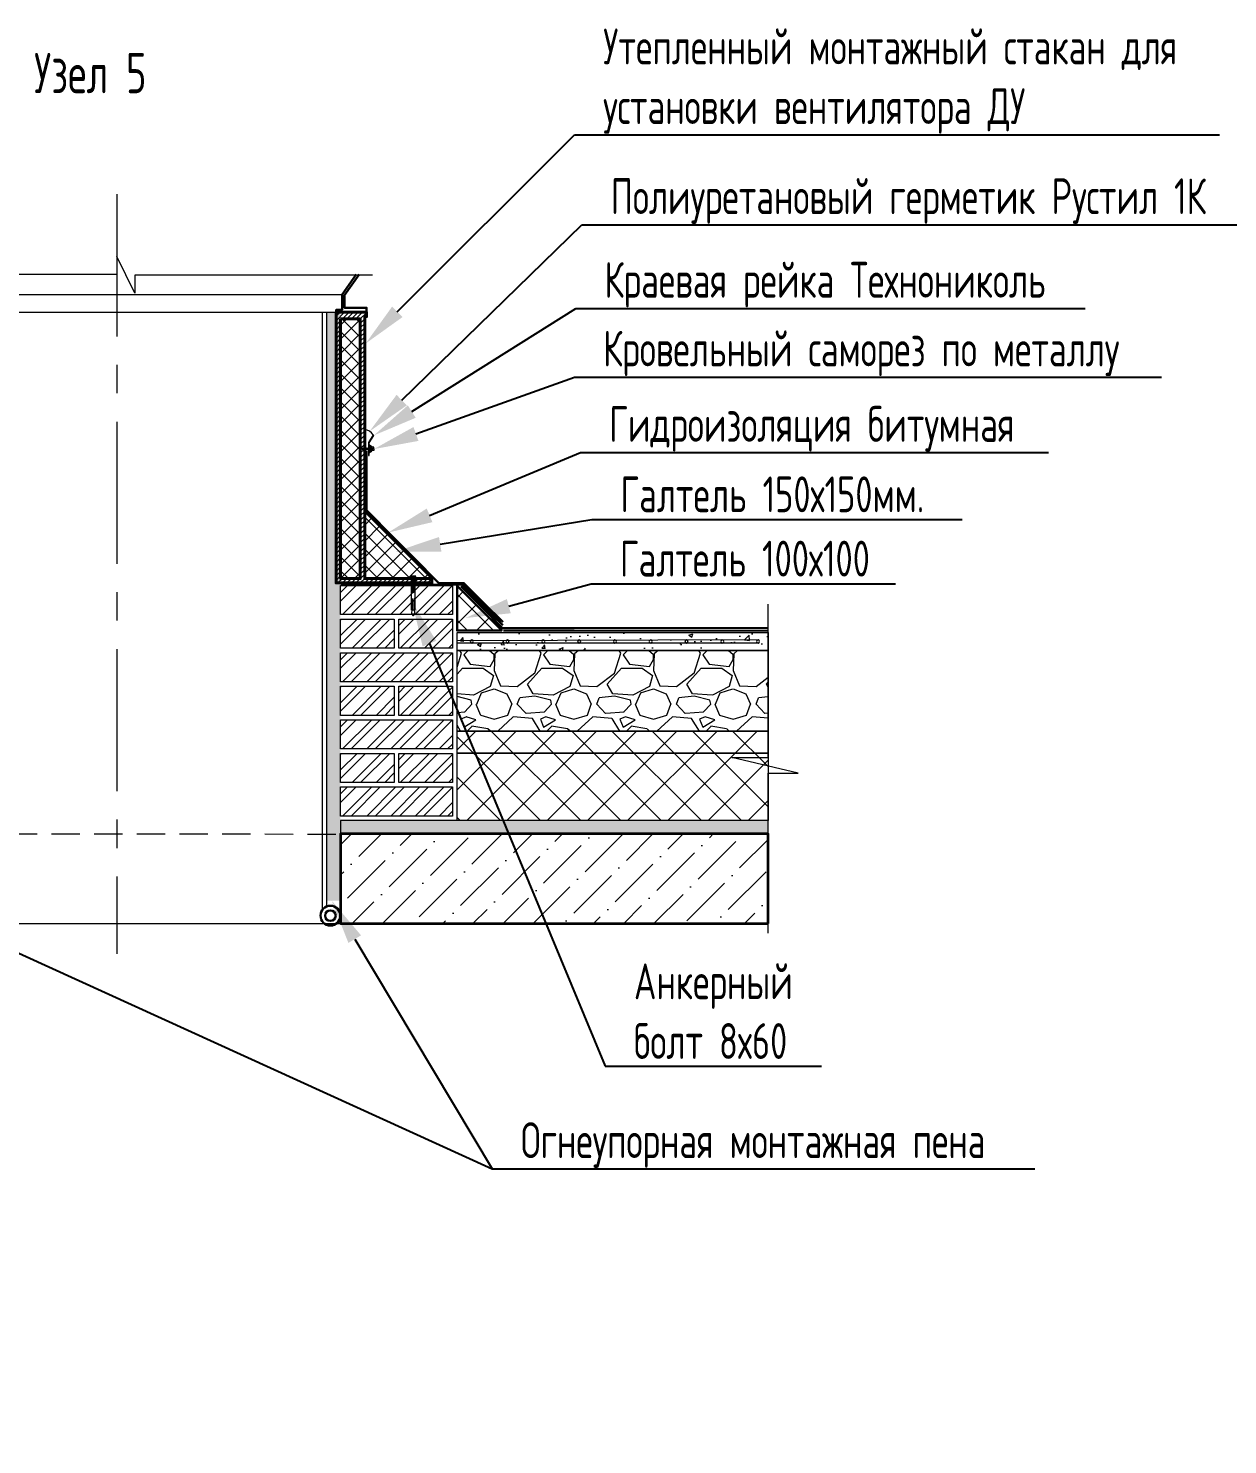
# Model space of a CAD drawing. Header units: millimetres. Extents: x -136099598 to 11807193, y 0 to 779331.
# Drawn here: x 824783 to 827461, y 375335 to 378500 of the extents above; entities that cross this region are included whole.
import ezdxf
from ezdxf import colors
from ezdxf.entities.mleader import LeaderData, LeaderLine
from ezdxf.math import Vec2, Vec3

# ---------------------------------------------------------------- set-up
doc = ezdxf.new("R2010")
doc.units = ezdxf.units.MM
doc.header["$MEASUREMENT"] = 0
for name, pattern in [('DASHED2', [9.525, 6.35, -3.175]), ('HIDDEN', [6, 4, -2]), ('осеваяX2', [101.6, 63.5, -12.7, 12.7, -12.7])]:
    doc.linetypes.add(name, pattern=pattern)
doc.layers.get('0').update_dxf_attribs({"color": 250, "lineweight": 9})
for name, color, linetype, lineweight in [('_0', 250, 'Continuous', 9), ('TN-ГИДРОИЗОЛЯЦИЯ БИТУМАЯ ВЕРХНЯЯ', 32, 'Continuous', 15), ('АР_Тонкие', 250, 'Continuous', 5), ('Штриховка в сечении', 7, 'Continuous', 18)]:
    doc.layers.add(name, color=color, linetype=linetype, lineweight=lineweight)
doc.layers.add('ТХ', color=7, linetype='Continuous')
doc.styles.add('ISOCPEUR', font='isocpeur.ttf', dxfattribs={"width": 0.7})
pattern_1 = [(45, (879237, 631613.076), (-26.9407684, 26.9407684), []), (45, (879237, 631632.126), (-26.9407684, 26.9407684), [])]
pattern_2 = [(45, (879237, 631763.076), (-26.9407684, 26.9407684), []), (45, (879237, 631782.126), (-26.9407684, 26.9407684), [])]
pattern_3 = [(45, (879237, 631913.076), (-26.9407684, 26.9407684), []), (45, (879237, 631932.126), (-26.9407684, 26.9407684), [])]

# ---------------------------------------------------------------- blocks, each defined once
blk = doc.blocks.new('*U1438')
blk.add_circle((0, 0), 3.45)
blk = doc.blocks.new('*U1439')
at = {"color": 0, "linetype": 'ByBlock', "lineweight": -2, "transparency": 16777216}
for p in [(0, 0), (79.9, 0), (159.9, 0), (239.8, 0), (319.7, 0), (399.6, 0), (479.6, 0), (559.5, 0), (639.4, 0)]:
    blk.add_blockref('*U1438', p, dxfattribs=at)
blk = doc.blocks.new('УЗЕЛ общий')
at = {"layer": 'АР_Тонкие'}
ml = blk.add_multileader_mtext('Standard', dxfattribs=at)
ml.set_content('\\pxqlsm1;Оконный блок из ПВХ профиля армированного (толщина профиля не менее 70 мм). Профиль ламинированный с двух сторон по RAL 7016.', color=256, style='ISOCPEUR')
ml.set_leader_properties()
ml.build(insert=Vec2(0, 0))
ml.multileader.update_dxf_attribs({"text_left_attachment_type": 6, "text_right_attachment_type": 6, "dogleg_length": 100, "arrow_head_size": 13.71})
ctx = ml.context
ctx.base_point, ctx.char_height, ctx.arrow_head_size, ctx.landing_gap_size, ctx.plane_origin, ctx.plane_x_axis = Vec3(390.54, -605.91), 13.71091, 13.71, 1.37, Vec3(-529.86, -1449.75), Vec3(-1, 0)
ctx.left_attachment, ctx.right_attachment = 6, 6
notes = []
notes.append((ctx, [(1, (1, 1, 0), (396.02, -605.91), (-1, 0), 5.48, [(0, [(602.67, -629.35)], 0, [])])]))
ctx.mtext.insert, ctx.mtext.width, ctx.mtext.defined_height, ctx.mtext.flow_direction = Vec3(110.35, -588.08), 340.461, 5.99, 5
ml = blk.add_multileader_mtext('Standard', dxfattribs=at)
ml.set_content('\\pxqlsm1;Оконный блок из ПВХ профиля армированного (толщина профиля не менее 70 мм). Профиль ламинированный с двух сторон по RAL 7016.', color=256, style='ISOCPEUR')
ml.set_leader_properties()
ml.build(insert=Vec2(0, 0))
ml.multileader.update_dxf_attribs({"text_left_attachment_type": 6, "text_right_attachment_type": 6, "dogleg_length": 100, "arrow_head_size": 13.71})
ctx = ml.context
ctx.base_point, ctx.char_height, ctx.arrow_head_size, ctx.landing_gap_size, ctx.plane_origin, ctx.plane_x_axis = Vec3(465.06, -740.18), 13.71091, 13.71, 1.37, Vec3(-543.2, -1488.31), Vec3(-1, 0)
ctx.left_attachment, ctx.right_attachment = 6, 6
notes.append((ctx, [(1, (1, 1, 0), (470.55, -740.18), (-1, 0), 5.48, [(0, [(601.11, -745.91)], 0, [])])]))
ctx.mtext.insert, ctx.mtext.width, ctx.mtext.defined_height, ctx.mtext.flow_direction = Vec3(48.6, -722.36), 415.2479, 107.1, 5
for ctx, leaders in notes:
    for number, flags, end, landing, length, lines in leaders:
        leader = LeaderData()
        leader.index, (leader.has_last_leader_line, leader.has_dogleg_vector, leader.attachment_direction) = number, flags
        leader.last_leader_point, leader.dogleg_vector, leader.dogleg_length = Vec3(end), Vec3(landing), length
        for number, points, colour, breaks in lines:
            line = LeaderLine()
            line.index, line.vertices, line.color, line.breaks = number, Vec3.list(points), colors.encode_raw_color(colour), breaks
            leader.lines.append(line)
        ctx.leaders.append(leader)

msp = doc.modelspace()

# ---------------------------------------------------------------- hatches: boundary and pattern name
h = msp.add_hatch()
h.set_pattern_fill('JIS_WOOD', color=256, scale=10, style=0)
h.set_pattern_definition([(45, (876422.275, 631618.745), (-5, 5), [])])
h.paths.add_polyline_path([(825469.913, 377865.451), (825469.913, 377260.451), (825683.913, 377260.451), (825683.913, 377270.451), (825533.913, 377270.451), (825533.913, 377855.451), (825537.875, 377855.451), (825537.875, 377865.451)])
h.paths.add_polyline_path([(825523.913, 377850.451), (825523.913, 377270.451), (825479.913, 377270.451), (825479.913, 377850.451)], flags=16)
h = msp.add_hatch()
h.set_pattern_fill('NET', color=256, scale=7, angle=45)
h.set_pattern_definition([(45, (876422.275, 631853.745), (-15.7154482, 15.7154482), []), (135, (876422.275, 631853.745), (-15.7154482, -15.7154482), [])])
h.paths.add_polyline_path([(825523.913, 377270.451), (825523.913, 377850.451), (825479.913, 377850.451), (825479.913, 377270.451)])
h = msp.add_hatch()
h.set_pattern_fill('ANSI37', color=256, scale=8, style=0)
h.set_pattern_definition([(45, (665766.087, 283034.355), (-17.9605122, 17.9605122), []), (135, (665766.087, 283034.355), (-17.9605122, -17.9605122), [])])
h.paths.add_polyline_path([(825683.913, 377270.451), (825533.913, 377420.451), (825533.913, 377270.451)])
h = msp.add_hatch()
h.set_pattern_fill('STEEL', color=256, scale=12)
h.set_pattern_definition([(45, (879237, 632063.076), (-26.9407684, 26.9407684), []), (45, (879237, 632082.126), (-26.9407684, 26.9407684), [])])
h.paths.add_polyline_path([(825479.912, 377189.782), (825479.912, 377254.782), (825729.912, 377254.782), (825729.912, 377189.782)])
at = {"lineweight": 9}
h = msp.add_hatch(dxfattribs=at)
h.set_pattern_fill('ANSI37', color=256, scale=13)
h.set_pattern_definition([(45, (604748.83, 311038.176), (-29.1858324, 29.1858324), []), (135, (604748.83, 311038.176), (-29.1858324, -29.1858324), [])])
h.paths.add_polyline_path([(825839.931, 377154.232), (825739.931, 377254.232), (825739.931, 377154.232)])
h = msp.add_hatch()
h.set_pattern_fill('STEEL', color=256, scale=12)
h.set_pattern_definition(pattern_3)
h.paths.add_polyline_path([(825479.912, 377114.782), (825479.912, 377179.782), (825599.912, 377179.782), (825599.912, 377114.782)])
h = msp.add_hatch()
h.set_pattern_fill('STEEL', color=256, scale=12)
h.set_pattern_definition(pattern_3)
h.paths.add_polyline_path([(825609.912, 377114.782), (825609.912, 377179.782), (825729.912, 377179.782), (825729.912, 377114.782)])
h = msp.add_hatch()
h.set_pattern_fill('AR-CONC', color=256, scale=0.5)
h.set_pattern_definition([(50, (708586.36, 493868.29), (91.092334, -7.969543), [9.525, -104.775]), (355, (708586.36, 493868.29), (-17.62171, 95.52842), [7.62, -83.82029]), (100.451445, (708593.95, 493867.63), (73.470624, 87.558876), [8.095004, -89.04512]), (46.1842, (708586.36, 493893.69), (135.53952, -21.021164), [14.2875, -157.1625]), (96.63556, (708597.66, 493891.94), (118.70207, 123.71306), [12.14251, -133.5678]), (351.18415, (708586.36, 493893.69), (118.70207, 123.71306), [11.42998, -125.72987]), (21, (708599.06, 493887.34), (75.807196, -51.1326), [9.525, -104.775]), (326, (708599.06, 493887.34), (30.901014, 92.093983), [7.62, -83.82]), (71.451445, (708605.38, 493883.08), (106.70821, 40.961384), [8.095004, -89.04497]), (37.5, (708586.36, 493868.29), (1.5443016, 42.2775194), [0, -82.804, 0, -85.09, 0, -84.1375]), (7.5, (708586.36, 493868.29), (33.409831, 50.090287), [0, -48.514, 0, -80.899, 0, -32.0675]), (327.5, (708558.04, 493868.29), (67.7952976, -2.864372), [0, -31.75, 0, -99.06, 0, -131.445]), (317.5, (708545.34, 493868.29), (74.06459, 12.713246), [0, -41.275, 0, -65.786, 0, -93.345])])
h.paths.add_polyline_path([(826434.777, 377109.782), (826434.777, 377149.782), (825739.912, 377149.782), (825739.912, 377109.782)])
h = msp.add_hatch()
h.set_pattern_fill('STEEL', color=256, scale=12)
h.set_pattern_definition(pattern_3)
h.paths.add_polyline_path([(825479.912, 377039.782), (825479.912, 377104.782), (825729.912, 377104.782), (825729.912, 377039.782)])
h = msp.add_hatch()
h.set_pattern_fill('STEEL', color=256, scale=12)
h.set_pattern_definition(pattern_2)
h.paths.add_polyline_path([(825479.912, 376964.782), (825479.912, 377029.782), (825599.912, 377029.782), (825599.912, 376964.782)])
h = msp.add_hatch()
h.set_pattern_fill('STEEL', color=256, scale=12)
h.set_pattern_definition(pattern_2)
h.paths.add_polyline_path([(825609.912, 376964.782), (825609.912, 377029.782), (825729.912, 377029.782), (825729.912, 376964.782)])
h = msp.add_hatch()
h.set_pattern_fill('STEEL', color=256, scale=12)
h.set_pattern_definition(pattern_2)
h.paths.add_polyline_path([(825479.912, 376889.782), (825479.912, 376954.782), (825729.912, 376954.782), (825729.912, 376889.782)])
at = {"transparency": 33554687}
h = msp.add_hatch(dxfattribs=at)
h.set_pattern_fill('ANSI37', color=256, scale=20, angle=90)
h.set_pattern_definition([(135, (425593.976, 4082874.24), (-44.9012806, -44.9012806), []), (225, (425593.976, 4082874.24), (44.9012806, -44.9012806), [])])
h.paths.add_polyline_path([(826434.777, 376729.974), (826434.777, 376929.782), (825739.912, 376929.782), (825739.912, 376729.974)])
h = msp.add_hatch()
h.set_pattern_fill('STEEL', color=256, scale=12)
h.set_pattern_definition(pattern_1)
h.paths.add_polyline_path([(825479.912, 376814.782), (825479.912, 376879.782), (825599.912, 376879.782), (825599.912, 376814.782)])
h = msp.add_hatch()
h.set_pattern_fill('STEEL', color=256, scale=12)
h.set_pattern_definition(pattern_1)
h.paths.add_polyline_path([(825609.912, 376814.782), (825609.912, 376879.782), (825729.912, 376879.782), (825729.912, 376814.782)])
h = msp.add_hatch()
h.set_pattern_fill('STEEL', color=256, scale=12)
h.set_pattern_definition(pattern_1)
h.paths.add_polyline_path([(825479.912, 376739.782), (825479.912, 376804.782), (825729.912, 376804.782), (825729.912, 376739.782)])
at = {"ltscale": 3}
h = msp.add_hatch(dxfattribs=at)
h.set_pattern_fill('ANSI36', color=256, scale=15)
h.set_pattern_definition([(45, (214419.81, 364710.893), (25.2569703, 92.6088912), [119.0625, -23.8125, 0, -23.8125])])
h.paths.add_polyline_path([(825479.912, 376699.782), (825479.912, 376499.782), (826434.777, 376499.782), (826434.777, 376699.782)])
at = {"layer": 'Штриховка в сечении', "transparency": 33554636}
h = msp.add_hatch(dxfattribs=at)
h.set_pattern_fill('AR-SAND', color=256, scale=0.3)
h.set_pattern_definition([(37.5, (425593.976, 4082874.237), (-0.48000939, 14.68239712), [0, -11.5824, 0, -12.954, 0, -12.3825]), (7.5, (425593.976, 4082874.237), (13.48569849, 21.50475302), [0, -6.2484, 0, -10.4394, 0, -4.0005]), (327.5, (425584.603, 4082874.237), (23.729771107, 0.04311554), [0, -3.81, 0, -13.716, 0, -17.907]), (317.5, (425584.603, 4082874.237), (22.90669357, 6.6878797), [0, -1.905, 0, -8.9916, 0, -10.287])])
h.paths.add_polyline_path([(825448.751, 377865.451), (825448.751, 376550.635), (825479.118, 376550.635), (825479.118, 377865.451)])
at = {"layer": 'Штриховка в сечении', "lineweight": 5, "transparency": 33554636}
h = msp.add_hatch(dxfattribs=at)
h.set_pattern_fill('GRAVEL', color=256, scale=7)
h.set_pattern_definition([(228.0127875, (425721.992, 4083052.037), (-1422.40000011, -1600.1999999), [23.920501, -2368.133855]), (184.969741, (425705.99, 4083034.257), (2133.599999156, 177.800010129), [41.04833, -4063.7834225]), (132.5104471, (425665.096, 4083030.701), (1778.00000075, -1955.799999317), [28.943706, -2865.430596]), (267.273689, (425595.754, 4082986.251), (177.800000372, 3555.999999981), [37.380316, -3700.65062]), (292.83365418, (425593.976, 4082948.913), (-889.000000074, 2133.599999969), [36.654359, -3628.786542]), (357.273689, (425608.2, 4082915.131), (-3555.999999981, 177.800000372), [37.380316, -3700.65062]), (37.69424047, (425645.5376, 4082913.353), (-2311.399999898, -1778.000000133), [49.433556, -4893.918072]), (72.25532837, (425684.6536, 4082943.579), (1244.600000335, 3911.599999894), [46.670366, -4620.367962]), (121.42956562, (425698.878, 4082988.029), (-1422.400000202, 2311.399999876), [37.50691, -3713.188199]), (175.2363583, (425679.32, 4083020.033), (1955.79999997, -177.80000031), [42.81993, -2098.1755865]), (222.3974378, (425636.6476, 4083023.589), (-2133.599999932, -1955.8000000745), [55.375454, -5482.174076]), (138.81407483, (425771.776, 4082984.473), (-1244.599999925, 1066.80000009), [18.900318, -1871.139608]), (171.4692344, (425757.552, 4082996.919), (2311.400000062, -355.599999597), [35.957739, -3559.82473]), (225, (425721.99, 4083002.25), (-2e-14, -177.8), [25.144654, -226.302518]), (203.1985905, (425709.546, 4083023.59), (889.00000002, 355.59999994), [13.540892, -1340.543566]), (291.8014095, (425697.1, 4083018.255), (-177.80000004, 533.4), [19.149593, -938.332709]), (30.9637565, (425704.212, 4083000.475), (533.40000001, 355.59999998), [31.102376, -1005.640871]), (161.5650512, (425730.88, 4083016.477), (355.6, -177.8), [22.4901, -539.762868]), (16.38954033, (425593.976, 4083018.255), (1778, 533.4), [31.50616, -3119.117867]), (70.34617594, (425624.202, 4083027.145), (-711.200000065, -1955.799999977), [26.431926, -2616.7550975]), (293.1985905, (425730.882, 4083052.037), (-355.59999994, 889.00000002), [27.081607, -1327.002851]), (343.61045967, (425741.55, 4083027.145), (-1778.000000037, 533.399999876), [31.50616, -3119.117867]), (339.4439548, (425593.976, 4082908.02), (-889, 355.6), [30.382464, -1488.741402]), (294.7751406, (425622.424, 4082897.351), (-889.00000106, 1955.79999952), [25.457048, -2520.251537]), (66.8014095, (425732.66, 4082874.237), (355.59999994, 889.00000002), [27.081607, -1327.002851]), (17.35402464, (425743.328, 4082899.129), (-2311.399999954, -711.20000015), [29.804792, -2950.666319]), (69.4439548, (425645.538, 4082874.237), (-355.60000001, -889), [15.191232, -1503.932634]), (101.3099325, (425721.99, 4082874.237), (-177.8, 711.2), [9.066022, -897.5396475]), (165.9637565, (425720.214, 4082883.127), (533.4, -177.8), [36.654359, -696.433821]), (186.00900596, (425684.654, 4082892.017), (1777.99999999, 177.800000093), [33.96869, -3362.8955404]), (303.6900675, (425704.21, 4082984.473), (-177.8, 355.6), [25.642672, -615.424345]), (353.1572266, (425718.4356, 4082963.137), (3022.600000019, -355.599999842), [44.768973, -4432.1206346]), (60.9453959, (425762.886, 4082957.803), (-711.20000002, -1244.59999999), [18.305577, -1812.257462]), (90, (425771.78, 4082973.8), (-177.8, 177.8), [10.668, -167.132]), (120.25643716, (425681.098, 4082897.351), (711.199999913, -1244.60000005), [24.700687, -2445.375854]), (48.0127875, (425668.652, 4082918.687), (1422.400000117, 1600.199999896), [47.841002, -2344.213354]), (0, (425700.66, 4082954.25), (177.8, 177.8), [46.228, -131.572]), (325.3048465, (425746.884, 4082954.247), (1778.000000674, -1244.599999038), [28.112669, -2783.152171]), (254.0546041, (425769.998, 4082938.245), (-177.79999999, -711.2), [25.888036, -1268.515503]), (207.64597536, (425762.8856, 4082913.353), (-3378.200000124, -1777.999999764), [42.150157, -4172.87251]), (175.42607874, (425725.5476, 4082893.795), (-2311.4, 177.8), [44.592062, -4414.609252])])
h.paths.add_polyline_path([(826434.777, 376929.782), (825739.912, 376929.782), (825739.912, 377109.782), (826434.777, 377109.782)])
at = {"layer": 'Штриховка в сечении', "transparency": 33554636}
h = msp.add_hatch(dxfattribs=at)
h.set_pattern_fill('AR-SAND', color=256, scale=0.3)
h.set_pattern_definition([(37.5, (423804.543, 4070367.827), (-0.48000939, 14.68239712), [0, -11.5824, 0, -12.954, 0, -12.3825]), (7.5, (423804.543, 4070367.827), (13.48569849, 21.50475302), [0, -6.2484, 0, -10.4394, 0, -4.0005]), (327.5, (423795.17, 4070367.827), (23.729771107, 0.04311554), [0, -3.81, 0, -13.716, 0, -17.907]), (317.5, (423795.17, 4070367.827), (22.90669357, 6.6878797), [0, -1.905, 0, -8.9916, 0, -10.287])])
h.paths.add_polyline_path([(826434.806, 376699.782), (826434.777, 376729.782), (825479.912, 376729.878), (825479.912, 376699.878)])

# ---------------------------------------------------------------- linework, layer by layer
for p, q in [((825438.751, 377865.451), (825438.751, 376529.782)), ((825448.751, 377865.451), (825448.751, 376539.868)), ((825527.486, 377560.089), (825528.486, 377561.589)), ((825528.498, 377561.087), (825527.486, 377560.089)), ((825528.486, 377558.589), (825527.486, 377560.089)), ((825528.486, 377561.589), (825535.386, 377561.589)), ((825528.486, 377561.589), (825528.498, 377561.087)), ((825528.486, 377561.589), (825533.486, 377561.589)), ((825528.486, 377558.589), (825533.91, 377558.589)), ((825528.498, 377561.087), (825532.486, 377560.589)), ((825532.486, 377561.589), (825532.486, 377560.589)), ((825533.686, 377559.881), (825532.486, 377560.589)), ((825532.486, 377558.589), (825533.686, 377559.881)), ((825534.064, 377559.881), (825533.91, 377558.589)), ((825534.801, 377557.698), (825533.91, 377558.589)), ((825534.064, 377559.881), (825534.801, 377557.698)), ((825534.064, 377559.881), (825534.801, 377558.589)), ((825534.801, 377558.589), (825536.11, 377558.589)), ((825534.801, 377557.698), (825534.801, 377558.589)), ((825535.386, 377562.485), (825537.001, 377557.698)), ((825535.386, 377562.485), (825536.282, 377561.589)), ((825535.386, 377562.485), (825535.386, 377561.589)), ((825535.386, 377561.589), (825536.11, 377558.589)), ((825537.001, 377557.698), (825536.11, 377558.589)), ((825536.282, 377561.589), (825537.586, 377561.589)), ((825536.282, 377561.589), (825537.001, 377558.589)), ((825537.001, 377558.589), (825538.31, 377558.589)), ((825537.001, 377557.698), (825537.001, 377558.589)), ((825537.586, 377562.485), (825539.201, 377557.698)), ((825537.586, 377562.485), (825538.482, 377561.589)), ((825537.586, 377562.485), (825537.586, 377561.589)), ((825537.586, 377561.589), (825538.31, 377558.589)), ((825539.201, 377557.698), (825538.31, 377558.589)), ((825538.482, 377561.589), (825539.786, 377561.589)), ((825538.482, 377561.589), (825539.201, 377558.589)), ((825539.201, 377558.589), (825540.51, 377558.589)), ((825539.201, 377557.698), (825539.201, 377558.589)), ((825539.786, 377562.485), (825541.401, 377557.698)), ((825539.786, 377562.485), (825540.682, 377561.589)), ((825539.786, 377562.485), (825539.786, 377561.589)), ((825539.786, 377561.589), (825540.51, 377558.589)), ((825541.401, 377557.698), (825540.51, 377558.589)), ((825540.682, 377561.589), (825541.986, 377561.589)), ((825540.682, 377561.589), (825541.401, 377558.589)), ((825541.401, 377558.589), (825542.71, 377558.589)), ((825541.401, 377557.698), (825541.401, 377558.589)), ((825541.986, 377562.485), (825543.601, 377557.698)), ((825541.986, 377562.485), (825542.882, 377561.589)), ((825541.986, 377562.485), (825541.986, 377561.589)), ((825541.986, 377561.589), (825542.71, 377558.589)), ((825543.601, 377557.698), (825542.71, 377558.589)), ((825542.882, 377561.589), (825543.948, 377561.589)), ((825542.882, 377561.589), (825543.601, 377558.589)), ((825543.601, 377558.589), (825543.948, 377558.589)), ((825543.601, 377557.698), (825543.601, 377558.589)), ((825543.948, 377567.793), (825543.948, 377552.414)), ((825545.605, 377567.779), (825545.605, 377552.399)), ((825547.605, 377566.639), (825545.605, 377566.639)), ((825547.605, 377566.639), (825545.605, 377566.639)), ((825547.605, 377553.539), (825545.605, 377553.539)), ((825547.605, 377566.839), (825547.605, 377553.339)), ((825547.605, 377566.839), (825548.105, 377566.839)), ((825547.605, 377553.339), (825548.105, 377553.339)), ((825549.11, 377563.589), (825548.105, 377566.839)), ((825548.105, 377566.839), (825548.105, 377553.339)), ((825549.139, 377556.589), (825548.105, 377553.339)), ((825549.105, 377564.589), (825549.144, 377555.585)), ((825550.105, 377564.589), (825549.106, 377564.589)), ((825550.105, 377555.589), (825549.143, 377555.585)), ((825550.105, 377560.089), (825550.105, 377564.589)), ((825554.105, 377563.589), (825550.105, 377563.589)), ((825554.105, 377560.089), (825550.105, 377560.089)), ((825550.105, 377560.089), (825550.105, 377555.589)), ((825554.105, 377556.589), (825550.105, 377556.589)), ((825554.105, 377556.589), (825550.105, 377556.589)), ((825554.105, 377556.589), (825551.02, 377556.589)), ((825554.105, 377560.089), (825554.105, 377563.589)), ((825554.105, 377560.089), (825554.105, 377556.589)), ((825647.661, 377275.908), (825636.461, 377275.908)), ((825636.461, 377275.908), (825636.461, 377274.725)), ((825636.461, 377274.725), (825647.661, 377274.725)), ((825636.461, 377274.725), (825639.061, 377272.908)), ((825639.642, 377270.528), (825637.093, 377270.528)), ((825637.093, 377270.528), (825638.691, 377265.274)), ((825638.111, 377270.528), (825638.111, 377271.617)), ((825638.111, 377271.617), (825640.823, 377271.617)), ((825638.111, 377199.617), (825638.111, 377267.181)), ((825639.061, 377271.617), (825639.061, 377272.908)), ((825639.061, 377272.908), (825645.061, 377272.908)), ((825640.823, 377271.617), (825640.823, 377239.821)), ((825640.823, 377270.342), (825643.298, 377270.342)), ((825643.298, 377271.617), (825646.011, 377271.617)), ((825643.298, 377239.821), (825643.298, 377271.617)), ((825644.479, 377270.528), (825647.029, 377270.528)), ((825645.061, 377272.908), (825647.661, 377274.725)), ((825645.061, 377271.617), (825645.061, 377272.908)), ((825647.029, 377270.528), (825645.431, 377265.274)), ((825646.011, 377271.617), (825646.011, 377270.528)), ((825646.011, 377267.181), (825646.011, 377199.617)), ((825647.661, 377274.725), (825647.661, 377275.908)), ((825639.294, 377202.738), (825638.111, 377202.738)), ((825639.294, 377202.738), (825638.111, 377191.029)), ((825638.711, 377224.896), (825638.926, 377225.327)), ((825638.711, 377202.738), (825638.711, 377224.896)), ((825639.294, 377202.738), (825638.711, 377202.738)), ((825638.711, 377202.738), (825638.711, 377199.617)), ((825638.926, 377225.327), (825639.249, 377225.434)), ((825639.249, 377225.434), (825639.679, 377225.327)), ((825641.178, 377199.617), (825639.294, 377202.738)), ((825639.894, 377201.744), (825639.294, 377202.738)), ((825639.679, 377225.327), (825639.894, 377224.896)), ((825639.894, 377224.896), (825639.894, 377201.744)), ((825644.827, 377202.738), (825642.944, 377199.617)), ((825644.227, 377224.896), (825644.442, 377225.327)), ((825644.227, 377201.744), (825644.227, 377224.896)), ((825644.827, 377202.738), (825644.227, 377201.744)), ((825644.442, 377225.327), (825644.873, 377225.434)), ((825646.011, 377202.738), (825644.827, 377202.738)), ((825645.411, 377202.738), (825644.827, 377202.738)), ((825646.011, 377191.029), (825644.827, 377202.738)), ((825644.873, 377225.434), (825645.196, 377225.327)), ((825645.196, 377225.327), (825645.411, 377224.896)), ((825645.411, 377224.896), (825645.411, 377202.738)), ((825645.411, 377199.617), (825645.411, 377202.738)), ((825638.711, 377199.617), (825638.111, 377199.617)), ((825646.011, 377191.029), (825638.111, 377191.029)), ((825638.111, 377191.029), (825639.402, 377189.845)), ((825639.402, 377189.845), (825644.719, 377189.845)), ((825642.061, 377189.845), (825640.478, 377189.845)), ((825640.478, 377189.845), (825640.478, 377188.554)), ((825643.643, 377188.554), (825640.478, 377188.554)), ((825640.478, 377188.554), (825641.124, 377187.908)), ((825641.124, 377187.908), (825641.124, 377189.845)), ((825641.124, 377187.908), (825642.998, 377187.908)), ((825642.998, 377187.908), (825641.124, 377187.908)), ((825642.944, 377199.617), (825641.178, 377199.617)), ((825642.061, 377189.845), (825643.643, 377189.845)), ((825642.998, 377187.908), (825642.998, 377189.845)), ((825643.643, 377188.554), (825642.998, 377187.908)), ((825643.643, 377189.845), (825643.643, 377188.554)), ((825644.719, 377189.845), (825646.011, 377191.029)), ((825646.011, 377199.617), (825645.411, 377199.617))]:
    msp.add_line(p, q)
at = {"linetype": 'DASHED2', "ltscale": 10}
msp.add_line((825469.373, 376698.802), (824479.372, 376699.863), dxfattribs=at)
at = {"color": 18, "true_color": 0x000000}
msp.add_lwpolyline([(825551.208, 377948.405), (825020.192, 377948.405), (825020.192, 377908.203), (824980.55, 377990.034), (824980.55, 377949.288), (824417.781, 377949.288)], dxfattribs=at)
at = {"lineweight": 30}
for points in [[(825469.913, 377865.451), (825469.913, 377870.451), (825483.396, 377870.451), (825483.396, 377905.297), (825514.914, 377949.288)], [(825537.875, 377865.451), (825537.875, 377875.451), (825488.396, 377875.451), (825488.396, 377903.691), (825521.064, 377949.288)]]:
    msp.add_lwpolyline(points, dxfattribs=at)
for points in [[(824476.428, 377905.297), (825483.396, 377905.297)], [(824489.912, 377865.451), (825469.913, 377865.451)], [(826434.777, 376478.401), (826434.777, 376835.868), (826501.895, 376835.868), (826353.986, 376870.439), (826434.777, 376870.439), (826434.777, 377213.167)], [(826412.267, 377133.121), (825739.912, 377131.552)], [(826412.267, 377126.222), (825739.912, 377126.222)], [(824479.912, 376499.782), (825479.912, 376499.782)]]:
    msp.add_lwpolyline(points)
at = {"lineweight": 40}
for points in [[(825469.913, 377865.451), (825537.875, 377865.451), (825537.875, 377855.451), (825533.913, 377855.451), (825533.913, 377270.451), (825683.913, 377270.451), (825683.913, 377260.451), (825469.913, 377260.451)], [(825479.913, 377850.451), (825523.913, 377850.451), (825523.913, 377270.451), (825479.913, 377270.451)]]:
    msp.add_lwpolyline(points, close=True, dxfattribs=at)
msp.add_lwpolyline([(825552.472, 377591.202, 0.26293373), (825533.913, 377602.498)], format="xyb")
for points in [[(825552.472, 377591.202), (825541.948, 377574.092), (825541.948, 377545.595), (825543.948, 377545.595), (825543.948, 377573.53), (825554.176, 377590.154)], [(825479.912, 377254.782), (825729.912, 377254.782), (825729.912, 377189.782), (825479.912, 377189.782)], [(825479.912, 377179.782), (825599.912, 377179.782), (825599.912, 377114.782), (825479.912, 377114.782)], [(825609.912, 377179.782), (825729.912, 377179.782), (825729.912, 377114.782), (825609.912, 377114.782)], [(825739.912, 377149.782), (826434.777, 377149.782), (826434.777, 377109.782), (825739.912, 377109.782)], [(825739.912, 377109.782), (826434.777, 377109.782), (826434.777, 376929.782), (825739.912, 376929.782)], [(825479.912, 377104.782), (825729.912, 377104.782), (825729.912, 377039.782), (825479.912, 377039.782)], [(825479.912, 377029.782), (825599.912, 377029.782), (825599.912, 376964.782), (825479.912, 376964.782)], [(825609.912, 377029.782), (825729.912, 377029.782), (825729.912, 376964.782), (825609.912, 376964.782)], [(825479.912, 376954.782), (825729.912, 376954.782), (825729.912, 376889.782), (825479.912, 376889.782)], [(825739.912, 376929.782), (826434.777, 376929.782), (826434.777, 376729.974), (825739.912, 376729.974)], [(825479.912, 376879.782), (825599.912, 376879.782), (825599.912, 376814.782), (825479.912, 376814.782)], [(825609.912, 376879.782), (825729.912, 376879.782), (825729.912, 376814.782), (825609.912, 376814.782)], [(825479.912, 376804.782), (825729.912, 376804.782), (825729.912, 376739.782), (825479.912, 376739.782)]]:
    msp.add_lwpolyline(points, close=True)
at = {"lineweight": 30}
for points in [[(825533.913, 377420.451), (825533.913, 377270.451), (825683.913, 377270.451)], [(825739.931, 377254.232), (825739.931, 377154.232), (825839.931, 377154.232)]]:
    msp.add_lwpolyline(points, close=True, dxfattribs=at)
at = {"transparency": 33554687}
msp.add_lwpolyline([(825739.912, 376880.253), (826434.777, 376880.253), (826434.777, 376880.253), (825739.912, 376880.253)], close=True, dxfattribs=at)
at = {"lineweight": 35}
msp.add_lwpolyline([(826434.777, 376499.782), (826434.777, 376699.782), (825479.912, 376699.782), (825479.912, 376499.782)], close=True, dxfattribs=at)
at = {"lineweight": 30, "ltscale": 3}
for radius in [22.145, 11.823]:
    msp.add_circle((825457.101, 376517.247), radius, dxfattribs=at)
for centre, radius, start, end in [((825535.818, 377578.779), 20.463, 245.972665, 260.628846), ((825553.21, 377562.569), 1.02, 28.760337, 89.72434), ((825553.21, 377561.109), 1.02, 270.27566, 331.239663), ((825553.21, 377559.069), 1.02, 28.760337, 89.72434), ((825553.21, 377557.609), 1.02, 270.27566, 331.239663), ((825625.684, 377270.342), 13.96, 338.710861, 0.75969), ((825658.438, 377270.342), 13.96, 179.24031, 201.289139), ((825642.061, 377239.863), 1.238, 181.96151, 358.03849)]:
    msp.add_arc(centre, radius, start, end)
at = {"ltscale": 100}
for centre, start, end in [((825544.775, 377567.703), 5.23804, 173.768586), ((825544.776, 377552.483), 185.734727, 354.265273)]:
    msp.add_arc(centre, 0.833, start, end, dxfattribs=at)
at = {"layer": 'TN-ГИДРОИЗОЛЯЦИЯ БИТУМАЯ ВЕРХНЯЯ', "color": 0, "linetype": 'HIDDEN', "ltscale": 10, "const_width": 4.788}
for points in [[(825537.618, 377555.381), (825537.618, 377423.102), (825699.03, 377260.451), (825754.817, 377260.451), (825842.49, 377173.081)], [(825479.912, 377256.748), (825751.595, 377256.748), (825842.49, 377166.213)], [(825748.624, 377253.414), (825841.549, 377159.669), (826434.777, 377159.738)], [(825843.678, 377153.782), (826434.777, 377153.782)]]:
    msp.add_lwpolyline(points, dxfattribs=at)
at = {"layer": 'ТХ', "color": 18, "linetype": 'осеваяX2', "lineweight": 5, "ltscale": 5, "true_color": 0x000000}
msp.add_line((824979.877, 378128.792), (824979.92, 376431.755), dxfattribs=at)
at = {"layer": 'Штриховка в сечении', "lineweight": 13}
msp.add_lwpolyline([(825479.912, 376699.782), (826434.777, 376699.782), (826434.777, 376729.974), (825479.912, 376729.974)], close=True, dxfattribs=at)

# ---------------------------------------------------------------- block references
at = {"xscale": -1}
msp.add_blockref('*U1439', (826412.267, 377129.671), dxfattribs=at)
at = {"layer": '_0', "xscale": 18.233658215449, "yscale": 18.233658215449, "zscale": 18.233658215449}
msp.add_blockref('УЗЕЛ общий', (794076.627, 388966.184), dxfattribs=at)

# ---------------------------------------------------------------- texts
at = {"insert": (824795.464, 378444.606), "char_height": 120, "width": 1628.87243, "attachment_point": 1, "style": 'ISOCPEUR'}
msp.add_mtext('{\\H0.75x;Узел 5}', dxfattribs=at)

# ---------------------------------------------------------------- leaders
ml = msp.add_multileader_mtext('Standard')
ml.set_content('Утепленный монтажный стакан для \\Pустановки вентилятора ДУ', color=256, style='ISOCPEUR')
ml.set_leader_properties()
ml.build(insert=Vec2(0, 0))
ml.multileader.update_dxf_attribs({"text_left_attachment_type": 5, "text_right_attachment_type": 6, "dogleg_length": 60.192, "arrow_head_size": 100})
ctx = ml.context
ctx.base_point, ctx.char_height, ctx.arrow_head_size, ctx.landing_gap_size, ctx.plane_origin = Vec3(826062.321, 378261.734), 80, 100, 4, Vec3(826178.713, 378233.024)
ctx.left_attachment, ctx.right_attachment = 5, 6
notes = []
notes.append((ctx, [(0, (1, 1, 0), (826002.129, 378261.734), (1, 0), 60.192, [(0, [(825535.811, 377795.436)], 0, [])])]))
ctx.mtext.insert, ctx.mtext.width, ctx.mtext.defined_height, ctx.mtext.flow_direction = Vec3(826066.321, 378499.068), 1691.82889, 43.179, 5
ml = msp.add_multileader_mtext('Standard')
ml.set_content('Полиуретановый герметик Рустил 1К', color=256, style='ISOCPEUR')
ml.set_leader_properties()
ml.build(insert=Vec2(0, 0))
ml.multileader.update_dxf_attribs({"text_left_attachment_type": 5, "text_right_attachment_type": 6, "dogleg_length": 60.192, "arrow_head_size": 100})
ctx = ml.context
ctx.base_point, ctx.char_height, ctx.arrow_head_size, ctx.landing_gap_size, ctx.plane_origin = Vec3(826079.059, 378060.528), 80, 100, 4, Vec3(826264.624, 378006.877)
ctx.left_attachment, ctx.right_attachment = 5, 6
notes.append((ctx, [(0, (1, 1, 0), (826018.868, 378060.528), (1, 0), 60.192, [(0, [(825544.678, 377599.29)], 0, [])])]))
ctx.mtext.insert, ctx.mtext.width, ctx.mtext.flow_direction = Vec3(826083.059, 378164.528), 1968.96539, 5
ml = msp.add_multileader_mtext('Standard')
ml.set_content('Краевая рейка Технониколь', color=256, style='ISOCPEUR')
ml.set_leader_properties()
ml.build(insert=Vec2(0, 0))
ml.multileader.update_dxf_attribs({"text_left_attachment_type": 5, "text_right_attachment_type": 6, "dogleg_length": 60.192, "arrow_head_size": 100})
ctx = ml.context
ctx.base_point, ctx.char_height, ctx.arrow_head_size, ctx.landing_gap_size, ctx.plane_origin = Vec3(826065.117, 377873.743), 80, 100, 4, Vec3(826264.624, 377929.356)
ctx.left_attachment, ctx.right_attachment = 5, 6
notes.append((ctx, [(0, (1, 1, 0), (826004.925, 377873.743), (1, 0), 60.192, [(0, [(825554.176, 377590.154)], 0, [])])]))
ctx.mtext.insert, ctx.mtext.width, ctx.mtext.flow_direction = Vec3(826069.117, 377977.743), 1809.27648, 5
ml = msp.add_multileader_mtext('Standard')
ml.set_content('Кровельный саморез по металлу', color=256, style='ISOCPEUR')
ml.set_leader_properties()
ml.build(insert=Vec2(0, 0))
ml.multileader.update_dxf_attribs({"text_left_attachment_type": 5, "text_right_attachment_type": 6, "dogleg_length": 60.192, "arrow_head_size": 100})
ctx = ml.context
ctx.base_point, ctx.char_height, ctx.arrow_head_size, ctx.landing_gap_size, ctx.plane_origin = Vec3(826062.091, 377720.285), 80, 100, 4, Vec3(826270.861, 377841.371)
ctx.left_attachment, ctx.right_attachment = 5, 6
notes.append((ctx, [(0, (1, 1, 0), (826001.899, 377720.285), (1, 0), 60.192, [(0, [(825554.105, 377559.559)], 0, [])])]))
ctx.mtext.insert, ctx.mtext.width, ctx.mtext.defined_height, ctx.mtext.flow_direction = Vec3(826066.091, 377824.285), 1570.68189, 210.627, 5
ml = msp.add_multileader_mtext('Standard')
ml.set_content('Гидроизоляция битумная', color=256, style='ISOCPEUR')
ml.set_leader_properties()
ml.build(insert=Vec2(0, 0))
ml.multileader.update_dxf_attribs({"text_left_attachment_type": 5, "text_right_attachment_type": 6, "dogleg_length": 60.192, "arrow_head_size": 100})
ctx = ml.context
ctx.base_point, ctx.char_height, ctx.arrow_head_size, ctx.landing_gap_size, ctx.plane_origin = Vec3(826075.689, 377551.747), 80, 100, 4, Vec3(826124.367, 378283.55)
ctx.left_attachment, ctx.right_attachment = 5, 6
notes.append((ctx, [(0, (1, 1, 0), (826015.497, 377551.747), (1, 0), 60.192, [(0, [(825586.298, 377373.116)], 0, [])])]))
ctx.mtext.insert, ctx.mtext.width, ctx.mtext.flow_direction = Vec3(826079.689, 377655.747), 1721.45259, 5
ml = msp.add_multileader_mtext('Standard')
ml.set_content('Галтель 150х150мм. ', color=256, style='ISOCPEUR')
ml.set_leader_properties()
ml.build(insert=Vec2(0, 0))
ml.multileader.update_dxf_attribs({"text_left_attachment_type": 5, "text_right_attachment_type": 6, "dogleg_length": 60.192, "arrow_head_size": 100})
ctx = ml.context
ctx.base_point, ctx.char_height, ctx.arrow_head_size, ctx.landing_gap_size, ctx.plane_origin = Vec3(826100.816, 377402.568), 80, 100, 4, Vec3(826124.367, 378223.804)
ctx.left_attachment, ctx.right_attachment = 5, 6
notes.append((ctx, [(0, (1, 1, 0), (826040.624, 377402.568), (1, 0), 60.192, [(0, [(825603.668, 377330.757)], 0, [])])]))
ctx.mtext.insert, ctx.mtext.width, ctx.mtext.flow_direction = Vec3(826104.816, 377498.568), 1333.14977, 5
ml = msp.add_multileader_mtext('Standard')
ml.set_content('Галтель 100х100', color=256, style='ISOCPEUR')
ml.set_leader_properties()
ml.build(insert=Vec2(0, 0))
ml.multileader.update_dxf_attribs({"text_left_attachment_type": 5, "text_right_attachment_type": 6, "dogleg_length": 60.192, "arrow_head_size": 100})
ctx = ml.context
ctx.base_point, ctx.char_height, ctx.arrow_head_size, ctx.landing_gap_size, ctx.plane_origin = Vec3(826099.677, 377258.908), 80, 100, 4, Vec3(826678.077, 377525.254)
ctx.left_attachment, ctx.right_attachment = 5, 6
notes.append((ctx, [(0, (1, 1, 0), (826039.485, 377258.908), (1, 0), 60.192, [(1, [(825759.058, 377182.271)], 0, [])])]))
ctx.mtext.insert, ctx.mtext.width, ctx.mtext.flow_direction = Vec3(826103.677, 377354.908), 832.29533, 5
ml = msp.add_multileader_mtext('Standard')
ml.set_content('Анкерный  \\Pболт 8х60', color=256, style='ISOCPEUR')
ml.set_leader_properties()
ml.build(insert=Vec2(0, 0))
ml.multileader.update_dxf_attribs({"text_left_attachment_type": 5, "text_right_attachment_type": 6, "dogleg_length": 60.192, "arrow_head_size": 100})
ctx = ml.context
ctx.base_point, ctx.char_height, ctx.arrow_head_size, ctx.landing_gap_size, ctx.plane_origin = Vec3(826130.951, 376181.186), 80, 100, 4, Vec3(826264.624, 377693.548)
ctx.left_attachment, ctx.right_attachment = 5, 6
notes.append((ctx, [(0, (1, 1, 0), (826070.759, 376181.186), (1, 0), 60.192, [(0, [(825639.894, 377217.262)], 0, [])])]))
ctx.mtext.insert, ctx.mtext.width, ctx.mtext.flow_direction = Vec3(826134.951, 376410.52), 1473.85104, 5
ml = msp.add_multileader_mtext('Standard')
ml.set_content('Огнеупорная монтажная пена', color=256, style='ISOCPEUR')
ml.set_leader_properties()
ml.build(insert=Vec2(0, 0))
ml.multileader.update_dxf_attribs({"text_left_attachment_type": 5, "text_right_attachment_type": 6, "dogleg_length": 60.192, "arrow_head_size": 100})
ctx = ml.context
ctx.base_point, ctx.char_height, ctx.arrow_head_size, ctx.landing_gap_size, ctx.plane_origin = Vec3(825878.655, 375951.574), 80, 100, 4, Vec3(826084.87, 377026.921)
ctx.left_attachment, ctx.right_attachment = 5, 6
notes.append((ctx, [(0, (1, 1, 0), (825818.463, 375951.574), (1, 0), 60.192, [(0, [(824503.102, 376550.635)], 0, [])])]))
ctx.mtext.insert, ctx.mtext.width, ctx.mtext.flow_direction = Vec3(825882.655, 376055.574), 1473.85104, 5
ml = msp.add_multileader_mtext('Standard')
ml.set_content('Огнеупорная монтажная пена', color=256, style='ISOCPEUR')
ml.set_leader_properties()
ml.build(insert=Vec2(0, 0))
ml.multileader.update_dxf_attribs({"text_left_attachment_type": 5, "text_right_attachment_type": 6, "dogleg_length": 60.192, "arrow_head_size": 100})
ctx = ml.context
ctx.base_point, ctx.char_height, ctx.arrow_head_size, ctx.landing_gap_size, ctx.plane_origin = Vec3(825878.655, 375951.574), 80, 100, 4, Vec3(826084.87, 377026.921)
ctx.left_attachment, ctx.right_attachment = 5, 6
notes.append((ctx, [(0, (1, 1, 0), (825818.463, 375951.574), (1, 0), 60.192, [(0, [(825460.14, 376550.635)], 0, [])])]))
ctx.mtext.insert, ctx.mtext.width, ctx.mtext.flow_direction = Vec3(825882.655, 376055.574), 1473.85104, 5
for ctx, leaders in notes:
    for number, flags, end, landing, length, lines in leaders:
        leader = LeaderData()
        leader.index, (leader.has_last_leader_line, leader.has_dogleg_vector, leader.attachment_direction) = number, flags
        leader.last_leader_point, leader.dogleg_vector, leader.dogleg_length = Vec3(end), Vec3(landing), length
        for number, points, colour, breaks in lines:
            line = LeaderLine()
            line.index, line.vertices, line.color, line.breaks = number, Vec3.list(points), colors.encode_raw_color(colour), breaks
            leader.lines.append(line)
        ctx.leaders.append(leader)

doc.saveas('drawing.dxf')
